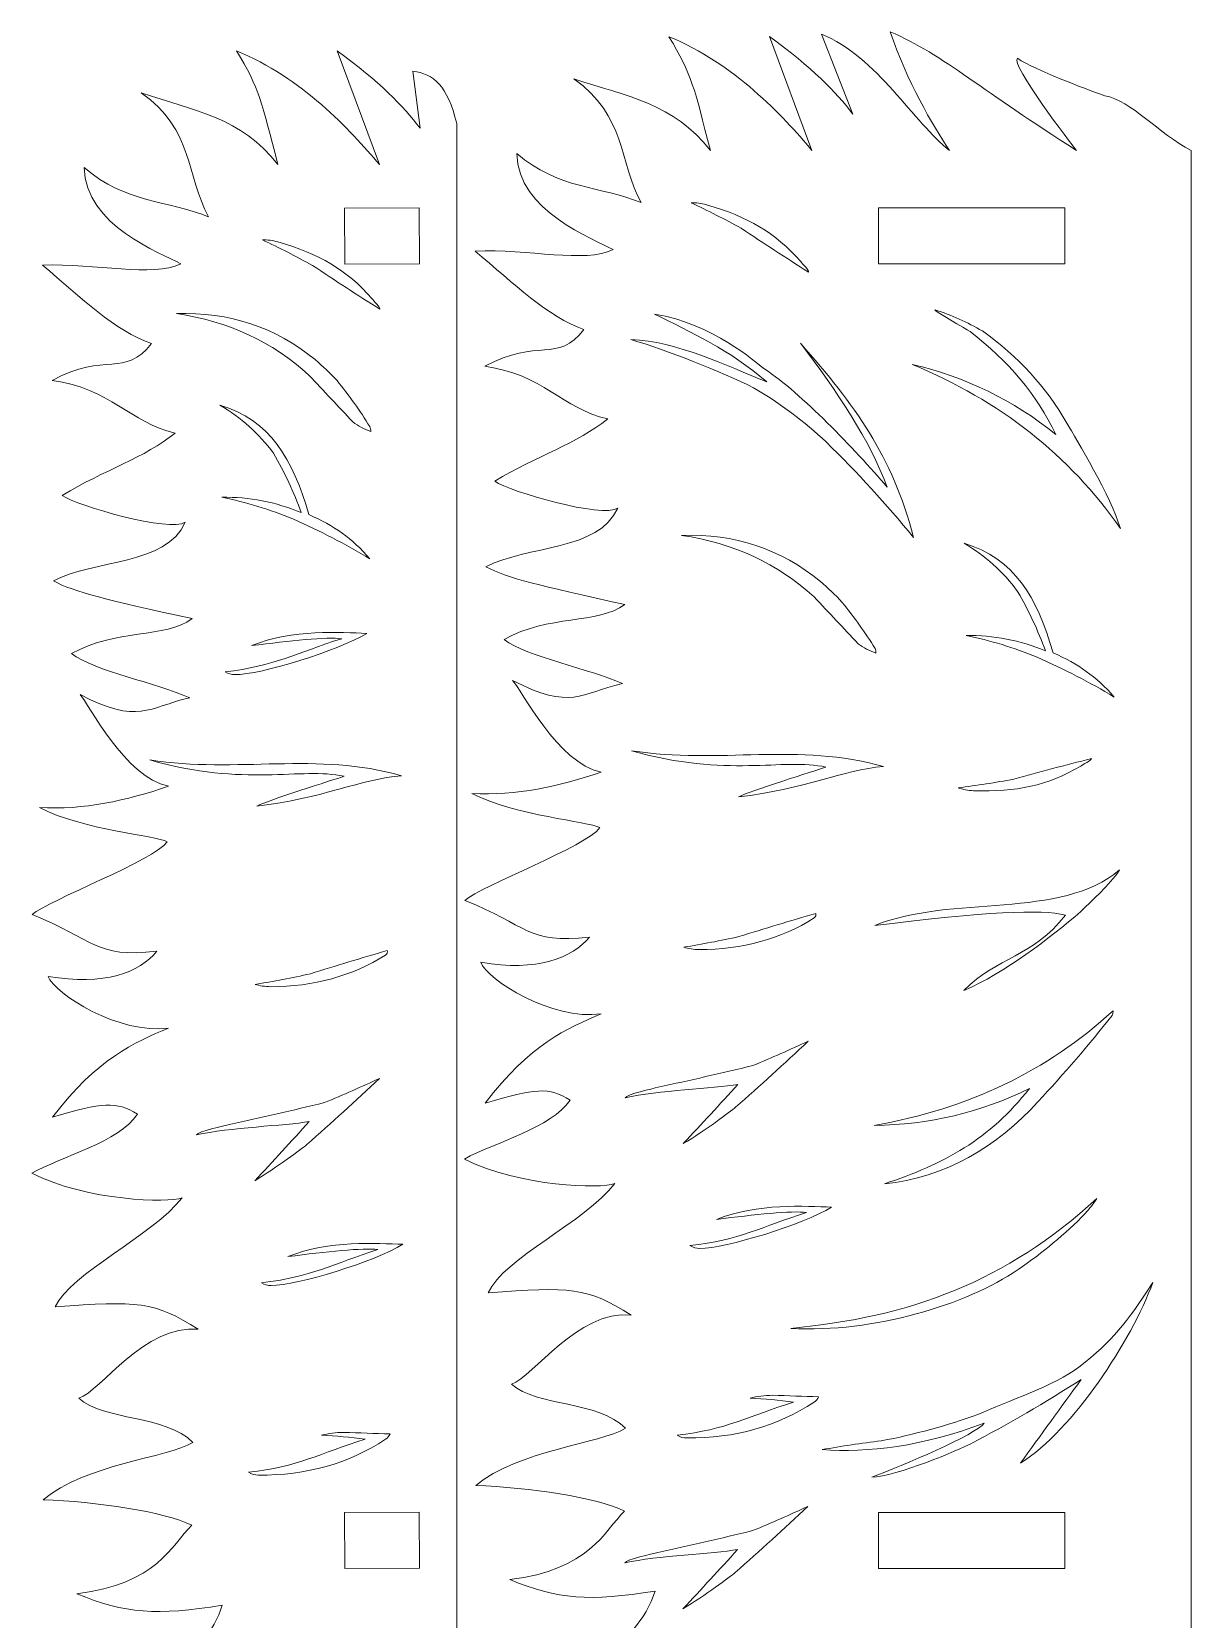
# Model space of a CAD drawing. Header units: millimetres. Extents: x -289 to 288, y -155 to 155.
# Drawn here: x -205.6 to -143.4, y -80.6 to 4.5 of the extents above; entities that cross this region are included whole.
import ezdxf

# ---------------------------------------------------------------- set-up
doc = ezdxf.new("R2010")
doc.units = ezdxf.units.MM
doc.header["$MEASUREMENT"] = 0
doc.layers.add('_0 28129', color=7, linetype='Continuous')

msp = doc.modelspace()

# ---------------------------------------------------------------- linework, layer by layer
at = {"layer": '_0 28129', "lineweight": 9}
for points, knots in [([(-143.3835, -1.8227), (-143.3835, -1.8227), (-143.3835, -76.1703), (-143.3835, -76.1703), (-143.3835, -76.1703), (-143.3835, -81.7732), (-143.3835, -81.7732), (-143.3835, -81.7732), (-152.6628, -81.7732), (-152.6628, -81.7732), (-152.6628, -81.7732), (-152.6628, -84.7732), (-152.6628, -84.7732), (-152.6628, -84.7732), (-157.6628, -84.7732), (-157.6628, -84.7732), (-157.6628, -84.7732), (-157.6628, -81.7732), (-157.6628, -81.7732), (-157.6628, -81.7732), (-173.952, -81.7732), (-173.952, -81.7732), (-173.0808, -80.9845), (-172.4658, -80.0878), (-172.1458, -79.0671), (-175.6574, -79.6379), (-177.3688, -79.5284), (-179.9445, -78.4538), (-175.6584, -77.9394), (-174.8784, -75.8569), (-173.7821, -74.778), (-175.2905, -74.0477), (-178.8919, -73.5196), (-181.7661, -73.4118), (-179.4959, -71.5211), (-175.0943, -71.1541), (-173.7261, -70.3445), (-175.193, -68.8501), (-178.4963, -69.1928), (-179.8441, -67.9749), (-178.6851, -67.582), (-176.3079, -64.0047), (-173.4373, -64.2741), (-175.7966, -62.7753), (-176.7075, -62.7402), (-181.1094, -63.0793), (-180.2787, -61.2422), (-175.9009, -59.2754), (-174.3092, -57.2249), (-175.0447, -57.5006), (-179.3652, -57.4164), (-182.3742, -55.9066), (-180.7927, -55.0285), (-177.6832, -54.2217), (-176.7004, -52.746), (-177.8685, -52.0231), (-178.5449, -52.1174), (-181.2555, -52.9042), (-178.9035, -49.7744), (-176.8363, -48.8892), (-175.046, -48.1222), (-177.6714, -48.4937), (-181.1579, -46.2915), (-181.4964, -45.3568), (-178.4842, -45.8691), (-176.586, -45.1448), (-175.6692, -44.0019), (-178.9929, -44.3954), (-179.0094, -43.3639), (-182.3541, -42.0372), (-181.4721, -41.2668), (-175.7771, -39.1204), (-175.1095, -38.1378), (-175.7345, -37.7839), (-179.5956, -37.5239), (-181.9692, -36.3046), (-179.59, -36.4385), (-177.2878, -35.9291), (-175.0421, -35.1556), (-177.353, -34.7186), (-179.3398, -30.6896), (-179.789, -30.2481), (-176.6427, -31.8614), (-176.1568, -30.9404), (-173.9028, -30.411), (-175.6402, -29.6322), (-179.0074, -28.9855), (-180.2429, -28.0502), (-177.9069, -26.7042), (-175.1891, -27.2434), (-173.7785, -26.1725), (-178.3971, -25.1498), (-180.06, -24.7693), (-181.2203, -24.145), (-179.0043, -22.9905), (-175.185, -23.3311), (-174.1429, -21.0018), (-174.9675, -21.5677), (-179.9222, -20.133), (-180.7501, -19.5631), (-178.4812, -18.1997), (-176.3154, -17.5472), (-174.6886, -16.2185), (-177.0985, -15.6798), (-178.1822, -13.8099), (-181.2803, -13.4009), (-178.4253, -11.8319), (-177.3952, -13.2802), (-175.9613, -11.4215), (-177.9278, -10.7565), (-179.6997, -8.974), (-181.8057, -7.22), (-178.9315, -7.1122), (-175.8991, -7.8768), (-174.3907, -7.1465), (-175.4398, -6.5678), (-179.5178, -5.1003), (-179.5698, -1.9905), (-177.335, -3.9142), (-175.0656, -3.734), (-172.8998, -4.6231), (-174.1018, -2.4089), (-173.683, 0.0123), (-176.5059, 2.0196), (-173.5941, 1.0352), (-171.1716, 0.7163), (-169.1825, -1.8227), (-170.0289, 1.4658), (-170.1771, 2.284), (-171.4015, 4.2721), (-167.9128, 2.8525), (-165.3009, 0.0394), (-163.7328, -1.8227), (-163.7328, -1.8227), (-166.0052, 4.2769), (-166.0052, 4.2769), (-163.7233, 2.6249), (-162.4585, 1.3158), (-161.5415, 0.1224), (-161.5415, 0.1224), (-163.215, 4.4093), (-163.215, 4.4093), (-160.2775, 3.2285), (-158.2074, -0.3951), (-156.3582, -1.8227), (-157.2571, -0.4652), (-158.6505, 1.8842), (-159.5281, 4.5374), (-156.6351, 3.2831), (-154.5167, 1.2917), (-149.5387, -1.8227), (-149.8136, -1.5004), (-153.1069, 2.8244), (-152.7132, 3.1147), (-151.6574, 2.4408), (-149.2198, 1.5407), (-148.0137, 1.1023), (-146.6163, 0.858), (-145.1399, -0.9143), (-143.3835, -1.8227)], [0, 0, 0, 0, 0.0188679, 0.0188679, 0.0188679, 0.0377358, 0.0377358, 0.0377358, 0.0566038, 0.0566038, 0.0566038, 0.0754717, 0.0754717, 0.0754717, 0.0943396, 0.0943396, 0.0943396, 0.1132075, 0.1132075, 0.1132075, 0.1320755, 0.1320755, 0.1320755, 0.1509434, 0.1509434, 0.1509434, 0.1698113, 0.1698113, 0.1698113, 0.1886792, 0.1886792, 0.1886792, 0.2075472, 0.2075472, 0.2075472, 0.2264151, 0.2264151, 0.2264151, 0.245283, 0.245283, 0.245283, 0.2641509, 0.2641509, 0.2641509, 0.2830189, 0.2830189, 0.2830189, 0.3018868, 0.3018868, 0.3018868, 0.3207547, 0.3207547, 0.3207547, 0.3396226, 0.3396226, 0.3396226, 0.3584906, 0.3584906, 0.3584906, 0.3773585, 0.3773585, 0.3773585, 0.3962264, 0.3962264, 0.3962264, 0.4150943, 0.4150943, 0.4150943, 0.4339623, 0.4339623, 0.4339623, 0.4528302, 0.4528302, 0.4528302, 0.4716981, 0.4716981, 0.4716981, 0.490566, 0.490566, 0.490566, 0.509434, 0.509434, 0.509434, 0.5283019, 0.5283019, 0.5283019, 0.5471698, 0.5471698, 0.5471698, 0.5660377, 0.5660377, 0.5660377, 0.5849057, 0.5849057, 0.5849057, 0.6037736, 0.6037736, 0.6037736, 0.6226415, 0.6226415, 0.6226415, 0.6415094, 0.6415094, 0.6415094, 0.6603774, 0.6603774, 0.6603774, 0.6792453, 0.6792453, 0.6792453, 0.6981132, 0.6981132, 0.6981132, 0.7169811, 0.7169811, 0.7169811, 0.7358491, 0.7358491, 0.7358491, 0.754717, 0.754717, 0.754717, 0.7735849, 0.7735849, 0.7735849, 0.7924528, 0.7924528, 0.7924528, 0.8113208, 0.8113208, 0.8113208, 0.8301887, 0.8301887, 0.8301887, 0.8490566, 0.8490566, 0.8490566, 0.8679245, 0.8679245, 0.8679245, 0.8867925, 0.8867925, 0.8867925, 0.9056604, 0.9056604, 0.9056604, 0.9245283, 0.9245283, 0.9245283, 0.9433962, 0.9433962, 0.9433962, 0.9622642, 0.9622642, 0.9622642, 0.9811321, 0.9811321, 0.9811321, 1, 1, 1, 1]), ([(-196.4386, -81.7732), (-195.9472, -81.1802), (-195.5841, -80.5333), (-195.3625, -79.8268), (-198.8741, -80.3969), (-200.5855, -80.2872), (-203.1611, -79.2121), (-198.8749, -78.6985), (-198.0946, -76.6162), (-196.9981, -75.5375), (-198.5064, -74.8069), (-202.1077, -74.2782), (-204.9818, -74.1698), (-202.7113, -72.2796), (-198.3096, -71.9133), (-196.9413, -71.104), (-198.4079, -69.6094), (-201.7113, -69.9515), (-203.0588, -68.7333), (-201.8998, -68.3406), (-199.522, -64.7638), (-196.6515, -65.0337), (-199.0104, -63.5344), (-199.9213, -63.4991), (-204.3233, -63.8375), (-203.4923, -62.0006), (-199.1142, -60.0344), (-197.5221, -57.9843), (-198.2577, -58.2598), (-202.5782, -58.1749), (-205.5869, -56.6645), (-204.0052, -55.7867), (-200.8955, -54.9805), (-199.9125, -53.505), (-201.0805, -52.7819), (-201.7569, -52.876), (-204.4678, -53.6623), (-202.1151, -50.533), (-200.0478, -49.6482), (-198.2573, -48.8814), (-200.8828, -49.2525), (-204.3689, -47.0496), (-204.7073, -46.1149), (-201.6951, -46.6277), (-199.7968, -45.9038), (-198.8798, -44.7611), (-202.2036, -45.154), (-202.22, -44.1225), (-205.5644, -42.7951), (-204.6823, -42.0249), (-198.9869, -39.8796), (-198.3192, -38.897), (-198.9441, -38.543), (-202.8051, -38.2824), (-205.1785, -37.0626), (-202.7993, -37.197), (-200.497, -36.688), (-198.2511, -35.9148), (-200.562, -35.4774), (-202.5481, -31.448), (-202.9972, -31.0065), (-199.8512, -32.6204), (-199.3651, -31.6994), (-197.1111, -31.1705), (-198.8483, -30.3914), (-202.2154, -29.7441), (-203.4508, -28.8086), (-201.1145, -27.4629), (-198.3967, -28.0026), (-196.986, -26.932), (-201.6045, -25.9085), (-203.2673, -25.5276), (-204.4275, -24.9032), (-202.2113, -23.749), (-198.3919, -24.0903), (-197.3495, -21.7612), (-198.1742, -22.327), (-203.1286, -20.8914), (-203.9565, -20.3214), (-201.6873, -18.9583), (-199.5215, -18.3062), (-197.8944, -16.9778), (-200.3042, -16.4387), (-201.3876, -14.5686), (-204.4856, -14.1591), (-201.6303, -12.5905), (-200.6005, -14.039), (-199.1663, -12.1807), (-201.1327, -11.5152), (-202.9042, -9.7324), (-205.01, -7.9781), (-202.1357, -7.8708), (-199.1034, -8.6359), (-197.5949, -7.9059), (-198.6439, -7.327), (-202.7216, -5.8587), (-202.7731, -2.7489), (-200.5387, -4.6731), (-198.2692, -4.4932), (-196.1036, -5.3827), (-197.3052, -3.1683), (-196.886, -0.7472), (-199.7085, 1.2606), (-196.7969, 0.2757), (-194.3745, -0.0437), (-192.3859, -2.583), (-193.2316, 0.7057), (-193.3797, 1.5239), (-194.6037, 3.5122), (-191.1153, 2.0921), (-188.5039, -0.7215), (-186.9361, -2.5839), (-186.9361, -2.5839), (-189.2074, 3.5161), (-189.2074, 3.5161), (-186.9258, 1.8637), (-185.6613, 0.5544), (-184.7444, -0.6393), (-184.7444, -0.6393), (-185.1411, 2.4326), (-185.1411, 2.4326), (-184.0296, 2.2562), (-183.2829, 1.6762), (-182.7854, -0.3884), (-182.7854, -0.3884), (-182.7854, -81.7732), (-182.7854, -81.7732), (-182.7854, -81.7732), (-196.4386, -81.7732), (-196.4386, -81.7732)], [0, 0, 0, 0, 0.0232558, 0.0232558, 0.0232558, 0.0465116, 0.0465116, 0.0465116, 0.0697674, 0.0697674, 0.0697674, 0.0930233, 0.0930233, 0.0930233, 0.1162791, 0.1162791, 0.1162791, 0.1395349, 0.1395349, 0.1395349, 0.1627907, 0.1627907, 0.1627907, 0.1860465, 0.1860465, 0.1860465, 0.2093023, 0.2093023, 0.2093023, 0.2325581, 0.2325581, 0.2325581, 0.255814, 0.255814, 0.255814, 0.2790698, 0.2790698, 0.2790698, 0.3023256, 0.3023256, 0.3023256, 0.3255814, 0.3255814, 0.3255814, 0.3488372, 0.3488372, 0.3488372, 0.372093, 0.372093, 0.372093, 0.3953488, 0.3953488, 0.3953488, 0.4186047, 0.4186047, 0.4186047, 0.4418605, 0.4418605, 0.4418605, 0.4651163, 0.4651163, 0.4651163, 0.4883721, 0.4883721, 0.4883721, 0.5116279, 0.5116279, 0.5116279, 0.5348837, 0.5348837, 0.5348837, 0.5581395, 0.5581395, 0.5581395, 0.5813953, 0.5813953, 0.5813953, 0.6046512, 0.6046512, 0.6046512, 0.627907, 0.627907, 0.627907, 0.6511628, 0.6511628, 0.6511628, 0.6744186, 0.6744186, 0.6744186, 0.6976744, 0.6976744, 0.6976744, 0.7209302, 0.7209302, 0.7209302, 0.744186, 0.744186, 0.744186, 0.7674419, 0.7674419, 0.7674419, 0.7906977, 0.7906977, 0.7906977, 0.8139535, 0.8139535, 0.8139535, 0.8372093, 0.8372093, 0.8372093, 0.8604651, 0.8604651, 0.8604651, 0.8837209, 0.8837209, 0.8837209, 0.9069767, 0.9069767, 0.9069767, 0.9302326, 0.9302326, 0.9302326, 0.9534884, 0.9534884, 0.9534884, 0.9767442, 0.9767442, 0.9767442, 1, 1, 1, 1]), ([(-184.8036, -4.9114), (-184.8036, -4.9114), (-184.7854, -7.9113), (-184.7854, -7.9113), (-184.7854, -7.9113), (-188.7854, -7.9295), (-188.7854, -7.9295), (-188.7854, -7.9295), (-188.8036, -4.9295), (-188.8036, -4.9295), (-188.8036, -4.9295), (-184.8036, -4.9114), (-184.8036, -4.9114)], [0, 0, 0, 0, 0.25, 0.25, 0.25, 0.5, 0.5, 0.5, 0.75, 0.75, 0.75, 1, 1, 1, 1]), ([(-150.1628, -7.9112), (-150.1628, -7.9112), (-160.1628, -7.9114), (-160.1628, -7.9114), (-160.1628, -7.9114), (-160.1628, -4.9115), (-160.1628, -4.9115), (-160.1628, -4.9115), (-150.1628, -4.9114), (-150.1628, -4.9114), (-150.1628, -4.9114), (-150.1628, -7.9112), (-150.1628, -7.9112)], [0, 0, 0, 0, 0.25, 0.25, 0.25, 0.5, 0.5, 0.5, 0.75, 0.75, 0.75, 1, 1, 1, 1]), ([(-184.8036, -74.8427), (-184.8036, -74.8427), (-184.7854, -77.8426), (-184.7854, -77.8426), (-184.7854, -77.8426), (-188.7854, -77.8608), (-188.7854, -77.8608), (-188.7854, -77.8608), (-188.8036, -74.8608), (-188.8036, -74.8608), (-188.8036, -74.8608), (-184.8036, -74.8427), (-184.8036, -74.8427)], [0, 0, 0, 0, 0.25, 0.25, 0.25, 0.5, 0.5, 0.5, 0.75, 0.75, 0.75, 1, 1, 1, 1]), ([(-150.1628, -77.8607), (-150.1628, -77.8607), (-160.1628, -77.8609), (-160.1628, -77.8609), (-160.1628, -77.8609), (-160.1628, -74.861), (-160.1628, -74.861), (-160.1628, -74.861), (-150.1628, -74.8609), (-150.1628, -74.8609), (-150.1628, -74.8609), (-150.1628, -77.8607), (-150.1628, -77.8607)], [0, 0, 0, 0, 0.25, 0.25, 0.25, 0.5, 0.5, 0.5, 0.75, 0.75, 0.75, 1, 1, 1, 1])]:
    msp.add_open_spline(points, degree=3, knots=knots, dxfattribs=at)
at = {"layer": '_0 28129', "color": 242, "lineweight": 9}
for points, knots in [([(-164.3279, -7.7897), (-165.7289, -6.2105), (-167.1531, -5.3944), (-169.3892, -4.7363), (-169.6714, -4.6606), (-169.9475, -4.6237), (-170.2176, -4.6272), (-169.3067, -5.0584), (-168.4109, -5.5161), (-167.5285, -6), (-166.3373, -6.7976), (-165.1324, -7.5814), (-163.9145, -8.3503), (-163.8741, -8.2647), (-164.2742, -7.8768), (-164.3279, -7.7897)], [0, 0, 0, 0, 0.2, 0.2, 0.2, 0.4, 0.4, 0.4, 0.6, 0.6, 0.6, 0.8, 0.8, 0.8, 1, 1, 1, 1]), ([(-187.3205, -9.7815), (-188.7215, -8.2023), (-190.1457, -7.3862), (-192.3818, -6.7281), (-192.664, -6.6524), (-192.9401, -6.6155), (-193.2102, -6.619), (-192.2993, -7.0502), (-191.4035, -7.5079), (-190.5211, -7.9918), (-189.3299, -8.7894), (-188.125, -9.5732), (-186.9071, -10.3421), (-186.8667, -10.2565), (-187.2668, -9.8686), (-187.3205, -9.7815)], [0, 0, 0, 0, 0.2, 0.2, 0.2, 0.4, 0.4, 0.4, 0.6, 0.6, 0.6, 0.8, 0.8, 0.8, 1, 1, 1, 1]), ([(-187.4507, -16.6369), (-187.9674, -15.7969), (-188.5537, -14.9737), (-189.2104, -14.1674), (-189.5783, -13.7752), (-189.9685, -13.4008), (-190.3826, -13.0432), (-192.5099, -11.2962), (-194.9906, -10.4732), (-197.8245, -10.5743), (-195.0392, -10.9862), (-192.6687, -12.0876), (-190.7129, -13.8782), (-189.9275, -14.7142), (-189.1414, -15.5496), (-188.3558, -16.3857), (-188.0719, -16.6028), (-187.7539, -16.7709), (-187.4007, -16.8904), (-187.3925, -16.8049), (-187.409, -16.72), (-187.4507, -16.6369)], [0, 0, 0, 0, 0.1428571, 0.1428571, 0.1428571, 0.2857143, 0.2857143, 0.2857143, 0.4285714, 0.4285714, 0.4285714, 0.5714286, 0.5714286, 0.5714286, 0.7142857, 0.7142857, 0.7142857, 0.8571429, 0.8571429, 0.8571429, 1, 1, 1, 1]), ([(-164.3477, -12.168), (-162.3527, -14.7663), (-160.6571, -17.3478), (-159.6882, -19.8878), (-161.465, -17.8038), (-164.3209, -14.8437), (-166.2528, -13.554), (-166.8305, -13.1515), (-169.0308, -11.1167), (-172.1734, -10.6002), (-170.2522, -11.5635), (-168.1261, -12.5259), (-166.1577, -14.2384), (-168.3122, -13.3603), (-171.001, -12.0495), (-173.4393, -11.9695), (-171.529, -12.5207), (-168.6275, -13.6923), (-166.8601, -14.5467), (-165.4245, -15.3971), (-164.1283, -16.3674), (-162.9722, -17.4576), (-161.2958, -19.0936), (-159.7324, -20.7986), (-158.2817, -22.5718), (-159.4263, -18.1947), (-161.4208, -15.4792), (-164.3477, -12.168)], [0, 0, 0, 0, 0.1111111, 0.1111111, 0.1111111, 0.2222222, 0.2222222, 0.2222222, 0.3333333, 0.3333333, 0.3333333, 0.4444444, 0.4444444, 0.4444444, 0.5555556, 0.5555556, 0.5555556, 0.6666667, 0.6666667, 0.6666667, 0.7777778, 0.7777778, 0.7777778, 0.8888889, 0.8888889, 0.8888889, 1, 1, 1, 1]), ([(-150.0619, -16.4415), (-151.151, -14.5273), (-152.6589, -12.8824), (-154.5854, -11.5071), (-155.3966, -11.0329), (-156.2478, -10.6528), (-157.1395, -10.3652), (-157.1328, -10.4685), (-155.494, -11.3691), (-155.2483, -11.5354), (-153.1967, -13.1004), (-151.6639, -14.9405), (-150.6495, -17.0554), (-152.9267, -15.2163), (-155.495, -13.9656), (-158.354, -13.3039), (-153.6425, -15.2371), (-149.9206, -18.1669), (-147.1869, -22.0927), (-147.6924, -20.3741), (-149.5522, -17.3101), (-150.0619, -16.4415)], [0, 0, 0, 0, 0.1428571, 0.1428571, 0.1428571, 0.2857143, 0.2857143, 0.2857143, 0.4285714, 0.4285714, 0.4285714, 0.5714286, 0.5714286, 0.5714286, 0.7142857, 0.7142857, 0.7142857, 0.8571429, 0.8571429, 0.8571429, 1, 1, 1, 1]), ([(-187.4412, -23.7217), (-188.4243, -22.6092), (-189.3549, -21.9539), (-190.7201, -21.3501), (-191.5771, -18.3622), (-192.8075, -16.2829), (-195.4947, -15.4776), (-194.3639, -16.1408), (-193.4059, -17.0003), (-192.6197, -18.0571), (-192.0213, -19.0996), (-191.5247, -20.1617), (-191.1301, -21.2446), (-192.4936, -20.6777), (-193.9142, -20.4024), (-195.3911, -20.4195), (-194.0839, -20.6877), (-192.8137, -21.0769), (-191.5815, -21.5873), (-190.1286, -22.2245), (-188.7483, -22.9361), (-187.4412, -23.7217)], [0, 0, 0, 0, 0.1428571, 0.1428571, 0.1428571, 0.2857143, 0.2857143, 0.2857143, 0.4285714, 0.4285714, 0.4285714, 0.5714286, 0.5714286, 0.5714286, 0.7142857, 0.7142857, 0.7142857, 0.8571429, 0.8571429, 0.8571429, 1, 1, 1, 1]), ([(-160.3483, -28.5285), (-160.865, -27.6885), (-161.4513, -26.8653), (-162.108, -26.059), (-162.4759, -25.6668), (-162.8661, -25.2924), (-163.2802, -24.9348), (-165.4075, -23.1878), (-167.8882, -22.3648), (-170.7221, -22.4659), (-167.9368, -22.8778), (-165.5663, -23.9792), (-163.6105, -25.7698), (-162.8251, -26.6058), (-162.039, -27.4412), (-161.2534, -28.2773), (-160.9695, -28.4944), (-160.6515, -28.6625), (-160.2983, -28.782), (-160.2901, -28.6965), (-160.3066, -28.6116), (-160.3483, -28.5285)], [0, 0, 0, 0, 0.1428571, 0.1428571, 0.1428571, 0.2857143, 0.2857143, 0.2857143, 0.4285714, 0.4285714, 0.4285714, 0.5714286, 0.5714286, 0.5714286, 0.7142857, 0.7142857, 0.7142857, 0.8571429, 0.8571429, 0.8571429, 1, 1, 1, 1]), ([(-147.5178, -31.1333), (-148.5009, -30.0208), (-149.4315, -29.3655), (-150.7967, -28.7617), (-151.6537, -25.7738), (-152.8841, -23.6945), (-155.5713, -22.8892), (-154.4405, -23.5524), (-153.4825, -24.4119), (-152.6963, -25.4687), (-152.0979, -26.5112), (-151.6013, -27.5733), (-151.2067, -28.6562), (-152.5702, -28.0893), (-153.9908, -27.814), (-155.4677, -27.8311), (-154.1605, -28.0993), (-152.8903, -28.4885), (-151.6581, -28.9989), (-150.2052, -29.6361), (-148.8249, -30.3477), (-147.5178, -31.1333)], [0, 0, 0, 0, 0.1428571, 0.1428571, 0.1428571, 0.2857143, 0.2857143, 0.2857143, 0.4285714, 0.4285714, 0.4285714, 0.5714286, 0.5714286, 0.5714286, 0.7142857, 0.7142857, 0.7142857, 0.8571429, 0.8571429, 0.8571429, 1, 1, 1, 1]), ([(-187.6176, -27.72), (-189.0007, -27.678), (-191.6008, -27.4868), (-193.7889, -28.3785), (-191.7549, -28.1154), (-189.7471, -27.8975), (-188.9602, -28.006), (-191.3416, -28.7548), (-192.5728, -29.492), (-195.216, -29.7805), (-195.0442, -29.8865), (-194.8678, -29.9369), (-194.6861, -29.9314), (-193.3125, -29.9409), (-189.1348, -28.6482), (-187.6176, -27.72)], [0, 0, 0, 0, 0.2, 0.2, 0.2, 0.4, 0.4, 0.4, 0.6, 0.6, 0.6, 0.8, 0.8, 0.8, 1, 1, 1, 1]), ([(-185.749, -35.3525), (-187.8908, -35.5239), (-190.0008, -36.5776), (-193.5162, -36.9836), (-193.0217, -36.7027), (-189.3871, -35.5687), (-188.8336, -35.3824), (-191.1475, -34.8797), (-194.1297, -35.9696), (-199.2552, -34.5081), (-194.5645, -35.2385), (-190.2662, -34.0465), (-185.749, -35.3525)], [0, 0, 0, 0, 0.25, 0.25, 0.25, 0.5, 0.5, 0.5, 0.75, 0.75, 0.75, 1, 1, 1, 1]), ([(-159.8981, -34.861), (-162.0399, -35.0324), (-164.1499, -36.0861), (-167.6653, -36.4921), (-167.1708, -36.2112), (-163.5362, -35.0772), (-162.9827, -34.8909), (-165.2966, -34.3882), (-168.2788, -35.4781), (-173.4043, -34.0166), (-168.7136, -34.747), (-164.4153, -33.555), (-159.8981, -34.861)], [0, 0, 0, 0, 0.25, 0.25, 0.25, 0.5, 0.5, 0.5, 0.75, 0.75, 0.75, 1, 1, 1, 1]), ([(-149.3042, -34.8357), (-151.1282, -35.8984), (-152.7361, -36.2289), (-155.0658, -36.1558), (-155.3576, -36.1396), (-155.6314, -36.0884), (-155.8869, -36.0008), (-154.8869, -35.8756), (-153.8929, -35.7205), (-152.9036, -35.5364), (-151.5229, -35.1507), (-150.1335, -34.7823), (-148.7364, -34.4322), (-148.7247, -34.5261), (-149.2259, -34.7697), (-149.3042, -34.8357)], [0, 0, 0, 0, 0.2, 0.2, 0.2, 0.4, 0.4, 0.4, 0.6, 0.6, 0.6, 0.8, 0.8, 0.8, 1, 1, 1, 1]), ([(-149.314, -42.6362), (-150.9965, -44.0801), (-153.3879, -45.9333), (-155.5919, -46.8701), (-153.7515, -45.0372), (-151.9118, -45.0988), (-150.1273, -42.8241), (-151.4327, -42.5006), (-154.4279, -42.6545), (-160.3515, -43.38), (-156.2212, -41.7043), (-150.4035, -43.0959), (-147.2278, -40.4031), (-147.8681, -41.321), (-148.5325, -41.8614), (-149.314, -42.6362)], [0, 0, 0, 0, 0.2, 0.2, 0.2, 0.4, 0.4, 0.4, 0.6, 0.6, 0.6, 0.8, 0.8, 0.8, 1, 1, 1, 1]), ([(-163.6111, -42.9807), (-165.3983, -44.1042), (-167.456, -44.6686), (-169.7868, -44.6741), (-170.0791, -44.6679), (-170.3544, -44.626), (-170.6128, -44.547), (-169.6174, -44.388), (-168.6292, -44.1995), (-167.6468, -43.9821), (-166.2799, -43.5501), (-164.9038, -43.135), (-163.5191, -42.738), (-163.5043, -42.8315), (-163.5351, -42.912), (-163.6111, -42.9807)], [0, 0, 0, 0, 0.2, 0.2, 0.2, 0.4, 0.4, 0.4, 0.6, 0.6, 0.6, 0.8, 0.8, 0.8, 1, 1, 1, 1]), ([(-186.6037, -44.9725), (-188.3909, -46.096), (-190.4486, -46.6604), (-192.7794, -46.6659), (-193.0717, -46.6597), (-193.347, -46.6178), (-193.6054, -46.5388), (-192.61, -46.3798), (-191.6218, -46.1913), (-190.6394, -45.9739), (-189.2725, -45.5419), (-187.8964, -45.1268), (-186.5117, -44.7298), (-186.4969, -44.8233), (-186.5277, -44.9038), (-186.6037, -44.9725)], [0, 0, 0, 0, 0.2, 0.2, 0.2, 0.4, 0.4, 0.4, 0.6, 0.6, 0.6, 0.8, 0.8, 0.8, 1, 1, 1, 1]), ([(-147.6321, -48.2072), (-148.8795, -49.7871), (-150.2082, -51.3324), (-151.6167, -52.8435), (-153.7815, -55.2292), (-156.6139, -56.9324), (-159.848, -57.2319), (-156.6436, -56.1795), (-154.2129, -54.8561), (-152.0564, -52.1163), (-154.6795, -53.4151), (-157.4586, -54.0763), (-160.393, -54.0992), (-155.3736, -53.2388), (-151.1029, -51.1903), (-147.5794, -47.9543), (-147.5721, -48.0399), (-147.5897, -48.1247), (-147.6321, -48.2072)], [0, 0, 0, 0, 0.1666667, 0.1666667, 0.1666667, 0.3333333, 0.3333333, 0.3333333, 0.5, 0.5, 0.5, 0.6666667, 0.6666667, 0.6666667, 0.8333333, 0.8333333, 0.8333333, 1, 1, 1, 1]), ([(-163.933, -49.5871), (-165.2147, -50.7929), (-166.5136, -51.9737), (-167.83, -53.1297), (-168.1146, -53.3674), (-169.4462, -54.3643), (-170.6331, -55.0805), (-169.6496, -54.0292), (-168.6732, -52.97), (-167.7033, -51.9029), (-169.0064, -52.1267), (-172.0075, -52.2255), (-173.7494, -52.6209), (-173.6919, -52.4262), (-172.2627, -52.1406), (-171.9793, -52.0547), (-170.2815, -51.6875), (-168.5869, -51.2994), (-166.8953, -50.8901), (-165.8847, -50.472), (-164.8978, -50.0377), (-163.933, -49.5871)], [0, 0, 0, 0, 0.1428571, 0.1428571, 0.1428571, 0.2857143, 0.2857143, 0.2857143, 0.4285714, 0.4285714, 0.4285714, 0.5714286, 0.5714286, 0.5714286, 0.7142857, 0.7142857, 0.7142857, 0.8571429, 0.8571429, 0.8571429, 1, 1, 1, 1]), ([(-186.9256, -51.5789), (-188.2073, -52.7847), (-189.5062, -53.9655), (-190.8226, -55.1215), (-191.1072, -55.3592), (-192.4388, -56.3561), (-193.6257, -57.0723), (-192.6422, -56.021), (-191.6658, -54.9618), (-190.6959, -53.8947), (-191.999, -54.1185), (-195.0001, -54.2173), (-196.742, -54.6127), (-196.6845, -54.418), (-195.2553, -54.1324), (-194.9719, -54.0465), (-193.2741, -53.6793), (-191.5795, -53.2912), (-189.8879, -52.8819), (-188.8773, -52.4638), (-187.8904, -52.0295), (-186.9256, -51.5789)], [0, 0, 0, 0, 0.1428571, 0.1428571, 0.1428571, 0.2857143, 0.2857143, 0.2857143, 0.4285714, 0.4285714, 0.4285714, 0.5714286, 0.5714286, 0.5714286, 0.7142857, 0.7142857, 0.7142857, 0.8571429, 0.8571429, 0.8571429, 1, 1, 1, 1]), ([(-162.6777, -58.486), (-164.0608, -58.444), (-166.6609, -58.2528), (-168.849, -59.1445), (-166.815, -58.8814), (-164.8072, -58.6635), (-164.0203, -58.772), (-166.4017, -59.5208), (-167.6329, -60.258), (-170.2761, -60.5465), (-170.1043, -60.6525), (-169.9279, -60.7029), (-169.7462, -60.6974), (-168.3726, -60.7069), (-164.1949, -59.4142), (-162.6777, -58.486)], [0, 0, 0, 0, 0.2, 0.2, 0.2, 0.4, 0.4, 0.4, 0.6, 0.6, 0.6, 0.8, 0.8, 0.8, 1, 1, 1, 1]), ([(-149.0595, -58.817), (-148.8393, -58.5684), (-148.6389, -58.3021), (-148.4582, -58.0196), (-153.2955, -62.4939), (-158.4977, -64.3893), (-164.8717, -64.9833), (-160.4059, -65.2413), (-155.4446, -63.7167), (-152.6742, -61.8356), (-151.3643, -60.9368), (-150.159, -59.9309), (-149.0595, -58.817)], [0, 0, 0, 0, 0.25, 0.25, 0.25, 0.5, 0.5, 0.5, 0.75, 0.75, 0.75, 1, 1, 1, 1]), ([(-185.6703, -60.4778), (-187.0534, -60.4358), (-189.6535, -60.2446), (-191.8416, -61.1363), (-189.8076, -60.8732), (-187.7998, -60.6553), (-187.0129, -60.7638), (-189.3943, -61.5126), (-190.6255, -62.2498), (-193.2687, -62.5383), (-193.0969, -62.6443), (-192.9205, -62.6947), (-192.7388, -62.6892), (-191.3652, -62.6987), (-187.1875, -61.406), (-185.6703, -60.4778)], [0, 0, 0, 0, 0.2, 0.2, 0.2, 0.4, 0.4, 0.4, 0.6, 0.6, 0.6, 0.8, 0.8, 0.8, 1, 1, 1, 1]), ([(-152.5531, -72.2176), (-151.4661, -70.7213), (-150.3785, -69.2237), (-149.2893, -67.7242), (-151.202, -68.9551), (-153.1869, -70.1096), (-155.2446, -71.1872), (-155.7354, -71.4568), (-159.2554, -72.9544), (-160.5274, -72.9639), (-158.8872, -72.3475), (-154.9028, -70.6694), (-154.491, -70.0664), (-157.7683, -71.3184), (-160.7586, -71.6643), (-163.1915, -71.4854), (-162.1422, -71.3002), (-161.0813, -71.1443), (-160.011, -71.0174), (-158.2257, -70.6735), (-156.4975, -70.2019), (-154.8257, -69.6029), (-153.308, -68.9095), (-150.6776, -68.0325), (-149.4125, -67.071), (-147.5721, -65.6219), (-146.896, -64.7507), (-145.4449, -62.5324), (-146.6308, -65.6642), (-149.6705, -70.4004), (-152.5531, -72.2176)], [0, 0, 0, 0, 0.1, 0.1, 0.1, 0.2, 0.2, 0.2, 0.3, 0.3, 0.3, 0.4, 0.4, 0.4, 0.5, 0.5, 0.5, 0.6, 0.6, 0.6, 0.7, 0.7, 0.7, 0.8, 0.8, 0.8, 0.9, 0.9, 0.9, 1, 1, 1, 1]), ([(-163.3717, -68.6502), (-164.1819, -68.6256), (-165.0124, -68.5998), (-165.8633, -68.5723), (-166.2728, -68.5768), (-166.6664, -68.6284), (-167.0443, -68.727), (-166.2779, -68.7582), (-165.5012, -68.8277), (-164.7143, -68.9362), (-167.0957, -69.685), (-168.3269, -70.4222), (-170.9701, -70.7107), (-170.7983, -70.8167), (-170.6219, -70.8671), (-170.4402, -70.8616), (-167.8544, -70.8794), (-165.5803, -70.2392), (-163.6176, -68.9396), (-163.4975, -68.8724), (-163.4152, -68.7764), (-163.3717, -68.6502)], [0, 0, 0, 0, 0.1428571, 0.1428571, 0.1428571, 0.2857143, 0.2857143, 0.2857143, 0.4285714, 0.4285714, 0.4285714, 0.5714286, 0.5714286, 0.5714286, 0.7142857, 0.7142857, 0.7142857, 0.8571429, 0.8571429, 0.8571429, 1, 1, 1, 1]), ([(-186.3643, -70.642), (-187.1745, -70.6174), (-188.005, -70.5916), (-188.8559, -70.5641), (-189.2654, -70.5686), (-189.659, -70.6202), (-190.0369, -70.7188), (-189.2705, -70.75), (-188.4938, -70.8195), (-187.7069, -70.928), (-190.0883, -71.6768), (-191.3195, -72.414), (-193.9627, -72.7025), (-193.7909, -72.8085), (-193.6145, -72.8589), (-193.4328, -72.8534), (-190.847, -72.8712), (-188.5729, -72.231), (-186.6102, -70.9314), (-186.4901, -70.8642), (-186.4078, -70.7682), (-186.3643, -70.642)], [0, 0, 0, 0, 0.1428571, 0.1428571, 0.1428571, 0.2857143, 0.2857143, 0.2857143, 0.4285714, 0.4285714, 0.4285714, 0.5714286, 0.5714286, 0.5714286, 0.7142857, 0.7142857, 0.7142857, 0.8571429, 0.8571429, 0.8571429, 1, 1, 1, 1]), ([(-163.95, -74.5286), (-165.2317, -75.7344), (-166.5306, -76.9152), (-167.847, -78.0712), (-168.1316, -78.3089), (-169.4632, -79.3058), (-170.6501, -80.022), (-169.6666, -78.9707), (-168.6902, -77.9115), (-167.7203, -76.8444), (-169.0234, -77.0682), (-172.0245, -77.167), (-173.7664, -77.5624), (-173.7089, -77.3677), (-172.2797, -77.0821), (-171.9963, -76.9962), (-170.2985, -76.629), (-168.6039, -76.2409), (-166.9123, -75.8316), (-165.9017, -75.4135), (-164.9148, -74.9792), (-163.95, -74.5286)], [0, 0, 0, 0, 0.1428571, 0.1428571, 0.1428571, 0.2857143, 0.2857143, 0.2857143, 0.4285714, 0.4285714, 0.4285714, 0.5714286, 0.5714286, 0.5714286, 0.7142857, 0.7142857, 0.7142857, 0.8571429, 0.8571429, 0.8571429, 1, 1, 1, 1])]:
    msp.add_open_spline(points, degree=3, knots=knots, dxfattribs=at)

doc.saveas('drawing.dxf')
